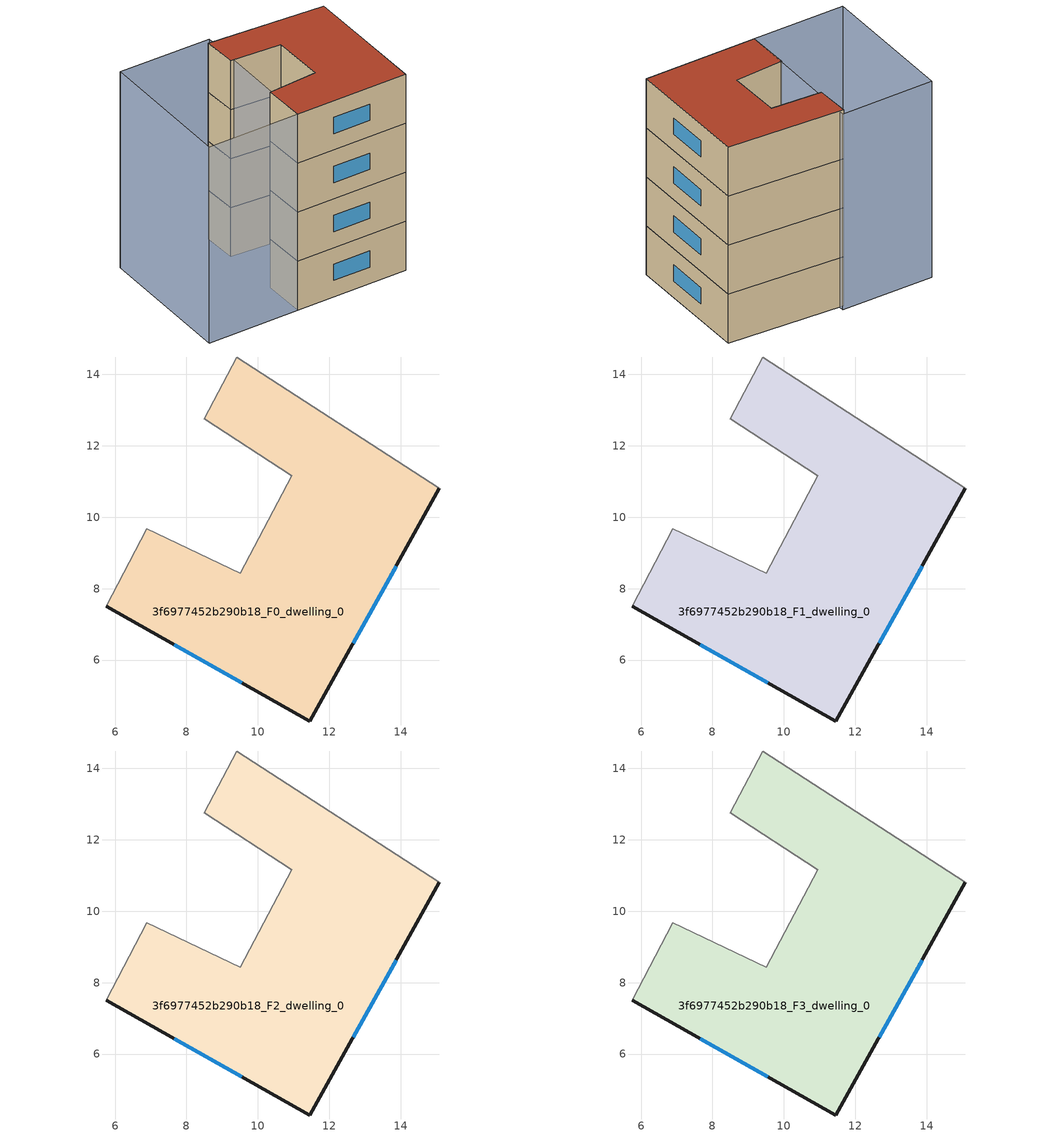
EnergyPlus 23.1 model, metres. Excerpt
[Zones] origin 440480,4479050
3f6977452b290b18_F0_dwelling_0
 floor ground (EU_floor_Construction): 15.08,10.82 11.46,4.29 5.75,7.5 6.89,9.68 9.51,8.44 10.96,11.16 8.5,12.75 9.41,14.49 z0
 wall outside (EU_wall_Construction): 5.75,7.5 11.46,4.29 15.08,10.82 z0:3
 wall adiabatic (EU_wall_Construction): 15.08,10.82 9.41,14.49 8.5,12.75 10.96,11.16 9.51,8.44 6.89,9.68 5.75,7.5 z0:3
 window (EU_Window_Construction): 12.67,6.47 13.87,8.64 / 7.66,6.43 9.55,5.37 z1:2
3f6977452b290b18_F1_dwelling_0
 floor to 3f6977452b290b18_F0_dwelling_0 (EU_floor_Construction): 15.08,10.82 11.46,4.29 5.75,7.5 6.89,9.68 9.51,8.44 10.95,11.16 8.5,12.75 9.4,14.49 z3
 wall outside (EU_wall_Construction): 5.75,7.5 11.46,4.29 15.08,10.82 z3:6
 wall adiabatic (EU_wall_Construction): 15.08,10.82 9.41,14.49 8.5,12.75 10.96,11.16 9.51,8.44 6.89,9.68 5.75,7.5 z3:6
 window (EU_Window_Construction): 12.67,6.47 13.87,8.64 / 7.66,6.43 9.55,5.37 z4:5
3f6977452b290b18_F2_dwelling_0
 floor to 3f6977452b290b18_F1_dwelling_0 (EU_floor_Construction): 15.08,10.82 11.46,4.29 5.75,7.5 6.89,9.68 9.51,8.44 10.95,11.16 8.5,12.75 9.4,14.49 z6
 wall outside (EU_wall_Construction): 5.75,7.5 11.46,4.29 15.08,10.82 z6:9
 wall adiabatic (EU_wall_Construction): 15.08,10.82 9.41,14.49 8.5,12.75 10.96,11.16 9.51,8.44 6.89,9.68 5.75,7.5 z6:9
 window (EU_Window_Construction): 12.67,6.47 13.87,8.64 / 7.66,6.43 9.55,5.37 z7:8
3f6977452b290b18_F3_dwelling_0
 floor to 3f6977452b290b18_F2_dwelling_0 (EU_floor_Construction): 15.08,10.82 11.46,4.29 5.75,7.5 6.89,9.68 9.51,8.44 10.95,11.16 8.5,12.75 9.4,14.49 z9
 wall outside (EU_wall_Construction): 5.75,7.5 11.46,4.29 15.08,10.82 z9:12
 wall adiabatic (EU_wall_Construction): 15.08,10.82 9.41,14.49 8.5,12.75 10.96,11.16 9.51,8.44 6.89,9.68 5.75,7.5 z9:12
 window (EU_Window_Construction): 12.67,6.47 13.87,8.64 / 7.66,6.43 9.55,5.37 z10:11
 roof outside (EU_roof_Construction): 11.46,4.29 15.08,10.82 9.41,14.49 8.5,12.75 10.96,11.16 9.51,8.44 6.89,9.68 5.75,7.5 z12
shading: 5.75,7.5 1.05,10.15 / 1.05,10.15 5.06,17.28 / 5.06,17.28 9.76,14.63 / 9.76,14.63 5.75,7.5 z0:12
[Building]
EU S2 Campaign: North Axis=0; Terrain=City; Solar Distribution=FullExterior
[Site:Location]
Madrid: Latitude=40.5; Longitude=-3.5; Time Zone=1; Elevation=609
[SizingPeriod:WeatherFileDays]
AnnualSizingPeriod: Begin Month=1; Begin Day of Month=1; End Month=12; End Day of Month=31; Day of Week for Start Day=Monday; Use Weather File Daylight Saving Period=No; Use Weather File Rain and Snow Indicators=No
[MATERIAL]
EU_InternalMass_Material: Roughness=MediumRough; Thickness=0.1; Conductivity=1; Density=1800; Specific Heat=900; Thermal Absorptance=0.9; Solar Absorptance=0.7; Visible Absorptance=0.7
[MATERIAL:NOMASS] Roughness=MediumRough; Thermal Absorptance=0.9; Solar Absorptance=0.7; Visible Absorptance=0.7
Name | Thermal Resistance
EU_wall_NoMass | 0.459673
EU_roof_NoMass | 0.495815
EU_floor_NoMass | 0.788942
[WINDOWMATERIAL:SIMPLEGLAZINGSYSTEM]
EU_Window_SimpleGlazing: UFactor=4.26103; Solar Heat Gain Coefficient=0.85; Visible Transmittance=0.85
[CONSTRUCTION]
EU_wall_Construction: EU_wall_NoMass
EU_roof_Construction: EU_roof_NoMass
EU_floor_Construction: EU_floor_NoMass
EU_Window_Construction: EU_Window_SimpleGlazing
EU_InternalMass_Construction: EU_InternalMass_Material
[ZONE] Type=1; Multiplier=1; Ceiling Height=autocalculate; Floor Area=autocalculate; Part of Total Floor Area=Yes
Name | Volume
3f6977452b290b18_F0_dwelling_0 | 124.324
3f6977452b290b18_F1_dwelling_0; 3f6977452b290b18_F2_dwelling_0; 3f6977452b290b18_F3_dwelling_0 | 124.323
[INTERNALMASS] Construction=EU_InternalMass_Construction; Surface Area=41.4412
Name | Zone or ZoneList
3f6977452b290b18_F0_dwelling_0_EU_InternalMass | 3f6977452b290b18_F0_dwelling_0
3f6977452b290b18_F1_dwelling_0_EU_InternalMass | 3f6977452b290b18_F1_dwelling_0
3f6977452b290b18_F2_dwelling_0_EU_InternalMass | 3f6977452b290b18_F2_dwelling_0
3f6977452b290b18_F3_dwelling_0_EU_InternalMass | 3f6977452b290b18_F3_dwelling_0
[OTHEREQUIPMENT] Fuel Type=Electricity; Design Level Calculation Method=Watts/Area; Power per Zone Floor Area=1; Fraction Latent=0; Fraction Radiant=0; Fraction Lost=0; Carbon Dioxide Generation Rate=0; EndUse Subcategory=EU_Step8_InternalGains
Name | Zone or ZoneList or Space or SpaceList | Schedule
EU_Step8_InternalGain_3f6977452b290b18_F0_dwelling_0_f000 | 3f6977452b290b18_F0_dwelling_0 | EU_Step8_GainSchedule_3f6977452b290b18_F0_dwelling_0_f000
EU_Step8_InternalGain_3f6977452b290b18_F1_dwelling_0_f000 | 3f6977452b290b18_F1_dwelling_0 | EU_Step8_GainSchedule_3f6977452b290b18_F1_dwelling_0_f000
EU_Step8_InternalGain_3f6977452b290b18_F2_dwelling_0_f000 | 3f6977452b290b18_F2_dwelling_0 | EU_Step8_GainSchedule_3f6977452b290b18_F2_dwelling_0_f000
EU_Step8_InternalGain_3f6977452b290b18_F3_dwelling_0_f000 | 3f6977452b290b18_F3_dwelling_0 | EU_Step8_GainSchedule_3f6977452b290b18_F3_dwelling_0_f000
[ZONEVENTILATION:DESIGNFLOWRATE] Schedule=EU_AlwaysOn; Design Flow Rate Calculation Method=AirChanges/Hour; Air Changes per Hour=0.719161; Ventilation Type=Natural; Fan Pressure Rise=0; Fan Total Efficiency=1; Constant Term Coefficient=1; Temperature Term Coefficient=0; Velocity Term Coefficient=0; Velocity Squared Term Coefficient=0; Minimum Indoor Temperature=-100; Maximum Indoor Temperature=100; Delta Temperature=-100; Minimum Outdoor Temperature=-100; Maximum Outdoor Temperature=100; Maximum Wind Speed=40
Name | Zone or ZoneList or Space or SpaceList
EU_ConstantAir_3f6977452b290b18_F0_dwelling_0 | 3f6977452b290b18_F0_dwelling_0
EU_ConstantAir_3f6977452b290b18_F1_dwelling_0 | 3f6977452b290b18_F1_dwelling_0
EU_ConstantAir_3f6977452b290b18_F2_dwelling_0 | 3f6977452b290b18_F2_dwelling_0
EU_ConstantAir_3f6977452b290b18_F3_dwelling_0 | 3f6977452b290b18_F3_dwelling_0
[HVACTEMPLATE:THERMOSTAT] Constant Heating Setpoint=20; Constant Cooling Setpoint=50
EU_HeatOnly_3f6977452b290b18_F0_dwelling_0; EU_HeatOnly_3f6977452b290b18_F1_dwelling_0; EU_HeatOnly_3f6977452b290b18_F2_dwelling_0; EU_HeatOnly_3f6977452b290b18_F3_dwelling_0
[HVACTEMPLATE:ZONE:IDEALLOADSAIRSYSTEM] System Availability Schedule=EU_AlwaysOn; Maximum Heating Supply Air Temperature=50; Minimum Cooling Supply Air Temperature=13; Maximum Heating Supply Air Humidity Ratio=0.0156; Minimum Cooling Supply Air Humidity Ratio=0.0077; Heating Limit=NoLimit; Cooling Limit=NoLimit; Heating Availability Schedule=EU_AlwaysOn; Cooling Availability Schedule=EU_CoolingOff; Dehumidification Control Type=ConstantSensibleHeatRatio; Cooling Sensible Heat Ratio=0.7; Dehumidification Setpoint=60; Humidification Control Type=None; Humidification Setpoint=30; Outdoor Air Method=None; Outdoor Air Flow Rate per Person=0.00944; Outdoor Air Flow Rate per Zone Floor Area=0; Outdoor Air Flow Rate per Zone=0; Demand Controlled Ventilation Type=None; Outdoor Air Economizer Type=NoEconomizer; Heat Recovery Type=None; Sensible Heat Recovery Effectiveness=0.7; Latent Heat Recovery Effectiveness=0.65
Name | Template Thermostat
3f6977452b290b18_F0_dwelling_0 | EU_HeatOnly_3f6977452b290b18_F0_dwelling_0
3f6977452b290b18_F1_dwelling_0 | EU_HeatOnly_3f6977452b290b18_F1_dwelling_0
3f6977452b290b18_F2_dwelling_0 | EU_HeatOnly_3f6977452b290b18_F2_dwelling_0
3f6977452b290b18_F3_dwelling_0 | EU_HeatOnly_3f6977452b290b18_F3_dwelling_0
[SIZING:ZONE] Zone Cooling Design Supply Air Temperature Input Method=SupplyAirTemperature; Zone Cooling Design Supply Air Temperature=13; Zone Heating Design Supply Air Temperature Input Method=SupplyAirTemperature; Zone Heating Design Supply Air Temperature=50; Zone Cooling Design Supply Air Humidity Ratio=0.008; Zone Heating Design Supply Air Humidity Ratio=0.008; Cooling Design Air Flow Method=DesignDay; Cooling Design Air Flow Rate=0; Cooling Minimum Air Flow per Zone Floor Area=0.000762; Cooling Minimum Air Flow=0; Cooling Minimum Air Flow Fraction=0.2; Heating Design Air Flow Method=DesignDay; Heating Design Air Flow Rate=0; Heating Maximum Air Flow per Zone Floor Area=0.002032; Heating Maximum Air Flow=0.141576; Heating Maximum Air Flow Fraction=0.3; Account for Dedicated Outdoor Air System=No; Dedicated Outdoor Air System Control Strategy=NeutralSupplyAir; Dedicated Outdoor Air Low Setpoint Temperature for Design=autosize; Dedicated Outdoor Air High Setpoint Temperature for Design=autosize; Zone Load Sizing Method=Sensible Load Only No Latent Load; Zone Latent Cooling Design Supply Air Humidity Ratio Input Method=HumidityRatioDifference; Zone Cooling Design Supply Air Humidity Ratio Difference=0.005; Zone Latent Heating Design Supply Air Humidity Ratio Input Method=HumidityRatioDifference; Zone Humidification Design Supply Air Humidity Ratio Difference=0.005
3f6977452b290b18_F0_dwelling_0; 3f6977452b290b18_F1_dwelling_0; 3f6977452b290b18_F2_dwelling_0; 3f6977452b290b18_F3_dwelling_0
[SCHEDULE:CONSTANT]
Name | Hourly Value
EU_AlwaysOn | 1
EU_CoolingOff | 0
[SCHEDULE:FILE] Column Number=1; Rows to Skip at Top=0; Number of Hours of Data=8760; Column Separator=Comma; Interpolate to Timestep=No; Minutes per Item=60; Adjust Schedule for Daylight Savings=Yes
Name | File
EU_Step8_GainSchedule_3f6977452b290b18_F0_dwelling_0_f000 | ../../schedules/3f6977452b290b18/3f6977452b290b18_F0_dwelling_0_f000_gain.csv
EU_Step8_GainSchedule_3f6977452b290b18_F1_dwelling_0_f000 | ../../schedules/3f6977452b290b18/3f6977452b290b18_F1_dwelling_0_f000_gain.csv
EU_Step8_GainSchedule_3f6977452b290b18_F2_dwelling_0_f000 | ../../schedules/3f6977452b290b18/3f6977452b290b18_F2_dwelling_0_f000_gain.csv
EU_Step8_GainSchedule_3f6977452b290b18_F3_dwelling_0_f000 | ../../schedules/3f6977452b290b18/3f6977452b290b18_F3_dwelling_0_f000_gain.csv
